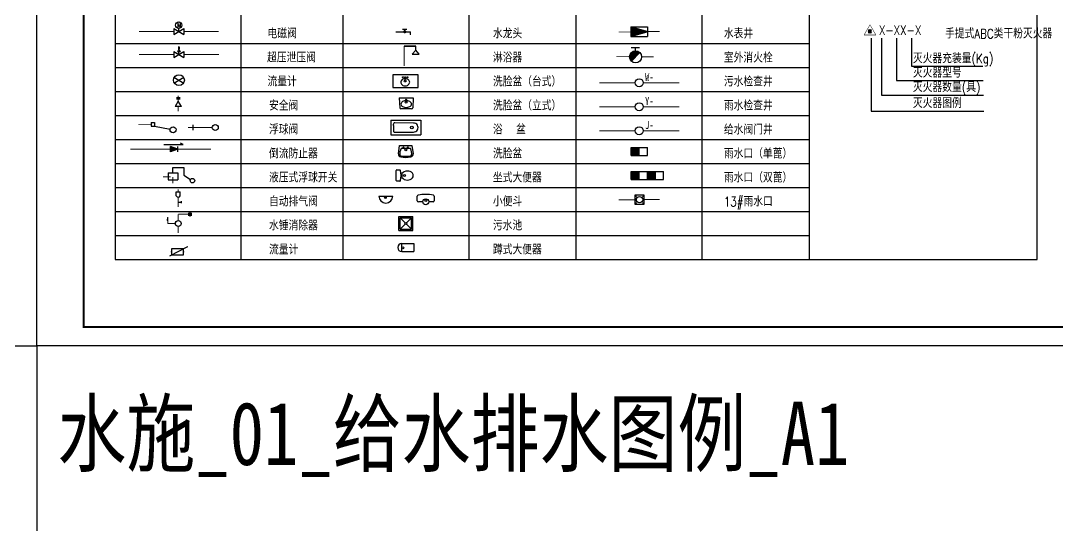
# Model space of a CAD drawing. Extents: x 27938 to 1507990, y 110129 to 923079.
# Drawn here: x 605597 to 660812, y 650900 to 677765 of the extents above; entities that cross this region are included whole.
import ezdxf

# ---------------------------------------------------------------- set-up
doc = ezdxf.new("R2010")
doc.units = 0
doc.header["$LTSCALE"] = 1000
doc.header["$MEASUREMENT"] = 0
for name, color, linetype in [('0s-水标注', 7, 'Continuous'), ('图框', 140, 'Continuous'), ('导图字', 7, 'Continuous')]:
    doc.layers.add(name, color=color, linetype=linetype)
doc.layers.add('yichutu', color=7, linetype='Continuous', true_color=0xffffff, plot=False)
doc.styles.add('HZ', font='txt', dxfattribs={"bigfont": 'hztxt'})
doc.styles.add('ST', font='', dxfattribs={"width": 0.8})
doc.styles.add('黑体', font='simhei.ttf')
doc.styles.get('ST').set_extended_font_data('SimSun')

# ---------------------------------------------------------------- blocks, each defined once
blk = doc.blocks.new('*X145')
at = {"color": 0, "linetype": 'Continuous'}
for p, q in [((-79979, -68610), (-79674, -68610)), ((-79979, -68620), (-79674, -68620)), ((-79979, -68630), (-79674, -68630)), ((-79979, -68640), (-79674, -68640)), ((-79979, -68650), (-79674, -68650)), ((-79979, -68660), (-79674, -68660)), ((-79979, -68670), (-79674, -68670)), ((-79979, -68680), (-79674, -68680)), ((-79979, -68690), (-79674, -68690)), ((-79979, -68700), (-79674, -68700)), ((-79979, -68710), (-79674, -68710)), ((-79979, -68720), (-79674, -68720)), ((-79979, -68730), (-79674, -68730)), ((-79979, -68740), (-79674, -68740)), ((-79979, -68750), (-79674, -68750)), ((-79979, -68760), (-79674, -68760)), ((-79979, -68770), (-79674, -68770)), ((-79979, -68780), (-79674, -68780)), ((-79979, -68790), (-79674, -68790)), ((-79979, -68800), (-79674, -68800)), ((-79979, -68810), (-79674, -68810)), ((-79979, -68820), (-79674, -68820)), ((-79979, -68830), (-79674, -68830)), ((-79979, -68840), (-79674, -68840)), ((-79979, -68850), (-79674, -68850)), ((-79979, -68860), (-79674, -68860)), ((-79979, -68870), (-79674, -68870)), ((-79979, -68880), (-79674, -68880)), ((-79979, -68890), (-79674, -68890)), ((-79979, -68900), (-79674, -68900))]:
    blk.add_line(p, q, dxfattribs=at)
blk = doc.blocks.new('*X147')
at = {"color": 0, "linetype": 'Continuous'}
for p, q in [((-59859, -59642), (-59854, -59642)), ((-59859, -59643), (-59851, -59643)), ((-59859, -59644), (-59847, -59644)), ((-59859, -59645), (-59844, -59645)), ((-59859, -59646), (-59840, -59646)), ((-59859, -59647), (-59837, -59647)), ((-59859, -59648), (-59833, -59648)), ((-59859, -59649), (-59830, -59649)), ((-59859, -59650), (-59826, -59650)), ((-59859, -59651), (-59823, -59651)), ((-59859, -59652), (-59819, -59652)), ((-59859, -59653), (-59816, -59653)), ((-59859, -59654), (-59812, -59654)), ((-59859, -59655), (-59809, -59655)), ((-59859, -59656), (-59805, -59656)), ((-59859, -59657), (-59802, -59657)), ((-59859, -59658), (-59798, -59658)), ((-59859, -59659), (-59795, -59659)), ((-59859, -59660), (-59791, -59660)), ((-59859, -59661), (-59788, -59661)), ((-59859, -59662), (-59784, -59662)), ((-59859, -59663), (-59781, -59663)), ((-59859, -59664), (-59777, -59664)), ((-59859, -59665), (-59774, -59665)), ((-59859, -59666), (-59770, -59666)), ((-59859, -59667), (-59767, -59667)), ((-59859, -59668), (-59763, -59668)), ((-59859, -59669), (-59760, -59669)), ((-59859, -59670), (-59756, -59670)), ((-59859, -59671), (-59753, -59671)), ((-59859, -59672), (-59749, -59672)), ((-59859, -59673), (-59746, -59673)), ((-59859, -59674), (-59742, -59674)), ((-59859, -59675), (-59739, -59675)), ((-59859, -59676), (-59735, -59676)), ((-59859, -59677), (-59732, -59677)), ((-59859, -59678), (-59728, -59678)), ((-59859, -59679), (-59725, -59679)), ((-59859, -59680), (-59721, -59680)), ((-59859, -59681), (-59718, -59681)), ((-59859, -59682), (-59714, -59682)), ((-59859, -59683), (-59711, -59683)), ((-59859, -59684), (-59707, -59684)), ((-59859, -59685), (-59704, -59685)), ((-59859, -59686), (-59700, -59686)), ((-59859, -59687), (-59697, -59687)), ((-59859, -59688), (-59693, -59688)), ((-59859, -59689), (-59690, -59689)), ((-59859, -59690), (-59686, -59690)), ((-59859, -59691), (-59683, -59691)), ((-59859, -59692), (-59679, -59692)), ((-59859, -59693), (-59676, -59693)), ((-59859, -59694), (-59672, -59694)), ((-59859, -59695), (-59669, -59695)), ((-59859, -59696), (-59665, -59696)), ((-59859, -59697), (-59662, -59697)), ((-59859, -59698), (-59658, -59698)), ((-59859, -59699), (-59655, -59699)), ((-59859, -59700), (-59651, -59700)), ((-59859, -59701), (-59648, -59701)), ((-59859, -59702), (-59644, -59702)), ((-59859, -59703), (-59641, -59703)), ((-59859, -59704), (-59637, -59704)), ((-59859, -59705), (-59634, -59705)), ((-59859, -59706), (-59630, -59706)), ((-59859, -59707), (-59627, -59707)), ((-59859, -59708), (-59623, -59708)), ((-59859, -59709), (-59620, -59709)), ((-59859, -59710), (-59616, -59710)), ((-59859, -59711), (-59613, -59711)), ((-59859, -59712), (-59609, -59712)), ((-59859, -59713), (-59606, -59713)), ((-59859, -59714), (-59602, -59714)), ((-59859, -59715), (-59599, -59715)), ((-59859, -59716), (-59595, -59716)), ((-59859, -59717), (-59592, -59717)), ((-59859, -59718), (-59588, -59718)), ((-59859, -59719), (-59585, -59719)), ((-59859, -59720), (-59581, -59720)), ((-59859, -59721), (-59578, -59721)), ((-59859, -59722), (-59574, -59722)), ((-59859, -59723), (-59571, -59723)), ((-59859, -59724), (-59567, -59724)), ((-59859, -59725), (-59564, -59725)), ((-59859, -59726), (-59560, -59726)), ((-59859, -59727), (-59557, -59727)), ((-59859, -59728), (-59553, -59728)), ((-59859, -59729), (-59550, -59729)), ((-59859, -59730), (-59546, -59730)), ((-59859, -59731), (-59543, -59731)), ((-59859, -59732), (-59539, -59732)), ((-59859, -59733), (-59536, -59733)), ((-59859, -59734), (-59532, -59734)), ((-59859, -59735), (-59529, -59735)), ((-59859, -59736), (-59525, -59736)), ((-59859, -59737), (-59522, -59737)), ((-59859, -59738), (-59518, -59738)), ((-59859, -59739), (-59515, -59739)), ((-59859, -59740), (-59511, -59740)), ((-59859, -59741), (-59508, -59741)), ((-59859, -59742), (-59504, -59742)), ((-59859, -59743), (-59501, -59743)), ((-59859, -59744), (-59497, -59744)), ((-59859, -59745), (-59494, -59745)), ((-59859, -59746), (-59490, -59746)), ((-59859, -59747), (-59487, -59747)), ((-59859, -59748), (-59483, -59748)), ((-59859, -59749), (-59480, -59749)), ((-59859, -59750), (-59476, -59750)), ((-59859, -59751), (-59473, -59751)), ((-59859, -59752), (-59469, -59752)), ((-59859, -59753), (-59466, -59753)), ((-59859, -59754), (-59462, -59754)), ((-59859, -59755), (-59459, -59755)), ((-59859, -59756), (-59455, -59756)), ((-59859, -59757), (-59452, -59757)), ((-59859, -59758), (-59448, -59758)), ((-59859, -59759), (-59445, -59759)), ((-59859, -59760), (-59441, -59760)), ((-59859, -59761), (-59438, -59761)), ((-59859, -59762), (-59434, -59762)), ((-59859, -59763), (-59431, -59763)), ((-59859, -59764), (-59427, -59764)), ((-59859, -59765), (-59424, -59765)), ((-59859, -59766), (-59420, -59766)), ((-59859, -59767), (-59417, -59767)), ((-59859, -59768), (-59413, -59768)), ((-59859, -59769), (-59410, -59769)), ((-59859, -59770), (-59406, -59770)), ((-59859, -59771), (-59403, -59771)), ((-59859, -59772), (-59399, -59772)), ((-59859, -59773), (-59396, -59773)), ((-59859, -59774), (-59392, -59774)), ((-59859, -59775), (-59389, -59775)), ((-59859, -59776), (-59385, -59776)), ((-59859, -59777), (-59382, -59777)), ((-59859, -59778), (-59378, -59778)), ((-59859, -59779), (-59375, -59779)), ((-59859, -59780), (-59371, -59780)), ((-59859, -59781), (-59368, -59781)), ((-59859, -59782), (-59364, -59782)), ((-59859, -59783), (-59361, -59783)), ((-59859, -59784), (-59357, -59784)), ((-59859, -59785), (-59354, -59785)), ((-59859, -59786), (-59350, -59786)), ((-59859, -59787), (-59347, -59787)), ((-59859, -59788), (-59343, -59788)), ((-59859, -59789), (-59340, -59789)), ((-59859, -59790), (-59336, -59790)), ((-59859, -59791), (-59333, -59791)), ((-59859, -59792), (-59329, -59792)), ((-59859, -59793), (-59326, -59793)), ((-59859, -59794), (-59322, -59794)), ((-59859, -59795), (-59319, -59795)), ((-59859, -59796), (-59315, -59796)), ((-59859, -59797), (-59312, -59797)), ((-59859, -59798), (-59308, -59798)), ((-59859, -59799), (-59305, -59799)), ((-59859, -59800), (-59301, -59800)), ((-59859, -59801), (-59298, -59801)), ((-59859, -59802), (-59294, -59802)), ((-59859, -59803), (-59291, -59803)), ((-59859, -59804), (-59287, -59804)), ((-59859, -59805), (-59284, -59805)), ((-59859, -59806), (-59280, -59806)), ((-59859, -59807), (-59277, -59807)), ((-59859, -59808), (-59273, -59808)), ((-59859, -59809), (-59270, -59809)), ((-59859, -59810), (-59266, -59810)), ((-59859, -59811), (-59263, -59811)), ((-59859, -59812), (-59259, -59812)), ((-59859, -59813), (-59256, -59813)), ((-59859, -59814), (-59252, -59814)), ((-59859, -59815), (-59249, -59815)), ((-59859, -59816), (-59245, -59816)), ((-59859, -59817), (-59242, -59817)), ((-59859, -59818), (-59238, -59818)), ((-59859, -59819), (-59235, -59819)), ((-59859, -59820), (-59231, -59820)), ((-59859, -59821), (-59228, -59821)), ((-59859, -59822), (-59224, -59822)), ((-59859, -59823), (-59221, -59823)), ((-59859, -59824), (-59217, -59824)), ((-59859, -59825), (-59214, -59825)), ((-59859, -59826), (-59210, -59826)), ((-59859, -59827), (-59207, -59827)), ((-59859, -59828), (-59203, -59828)), ((-59859, -59829), (-59200, -59829)), ((-59859, -59830), (-59196, -59830)), ((-59859, -59831), (-59193, -59831)), ((-59859, -59832), (-59189, -59832)), ((-59859, -59833), (-59186, -59833)), ((-59859, -59834), (-59182, -59834)), ((-59859, -59835), (-59179, -59835)), ((-59859, -59836), (-59175, -59836)), ((-59859, -59837), (-59172, -59837)), ((-59859, -59838), (-59168, -59838)), ((-59859, -59839), (-59165, -59839)), ((-59859, -59840), (-59161, -59840)), ((-59859, -59841), (-59158, -59841)), ((-59859, -59842), (-59154, -59842)), ((-59859, -59843), (-59151, -59843)), ((-59859, -59844), (-59147, -59844)), ((-59859, -59845), (-59144, -59845)), ((-59859, -59846), (-59140, -59846)), ((-59859, -59847), (-59137, -59847)), ((-59859, -59848), (-59133, -59848)), ((-59859, -59849), (-59130, -59849)), ((-59859, -59850), (-59126, -59850)), ((-59859, -59851), (-59123, -59851)), ((-59859, -59852), (-59119, -59852)), ((-59859, -59853), (-59116, -59853)), ((-59859, -59854), (-59112, -59854)), ((-59859, -59855), (-59109, -59855)), ((-59859, -59856), (-59105, -59856)), ((-59859, -59857), (-59102, -59857)), ((-59859, -59858), (-59098, -59858)), ((-59859, -59859), (-59095, -59859)), ((-59859, -59860), (-59091, -59860)), ((-59859, -59861), (-59088, -59861)), ((-59859, -59862), (-59084, -59862)), ((-59859, -59863), (-59081, -59863)), ((-59859, -59864), (-59077, -59864)), ((-59859, -59865), (-59074, -59865)), ((-59859, -59866), (-59070, -59866)), ((-59859, -59867), (-59067, -59867)), ((-59859, -59868), (-59063, -59868)), ((-59859, -59869), (-59060, -59869)), ((-59859, -59870), (-59056, -59870)), ((-59859, -59871), (-59053, -59871)), ((-59859, -59872), (-59049, -59872)), ((-59859, -59873), (-59046, -59873)), ((-59859, -59874), (-59042, -59874)), ((-59859, -59875), (-59039, -59875)), ((-59859, -59876), (-59035, -59876)), ((-59859, -59877), (-59032, -59877)), ((-59859, -59878), (-59028, -59878)), ((-59859, -59879), (-59025, -59879)), ((-59859, -59880), (-59021, -59880)), ((-59859, -59881), (-59018, -59881)), ((-59859, -59882), (-59014, -59882)), ((-59859, -59883), (-59011, -59883)), ((-59859, -59884), (-59007, -59884)), ((-59859, -59885), (-59004, -59885)), ((-59859, -59886), (-59000, -59886)), ((-59859, -59887), (-58997, -59887)), ((-59859, -59888), (-58993, -59888)), ((-59859, -59889), (-58990, -59889)), ((-59859, -59890), (-58986, -59890)), ((-59859, -59891), (-58983, -59891)), ((-59859, -59892), (-58979, -59892)), ((-59859, -59893), (-58976, -59893)), ((-59859, -59894), (-58972, -59894)), ((-59859, -59895), (-58969, -59895)), ((-59859, -59898), (-58970, -59898)), ((-59859, -59899), (-58974, -59899)), ((-59859, -59900), (-58977, -59900)), ((-59859, -59901), (-58981, -59901)), ((-59859, -59902), (-58984, -59902)), ((-59859, -59903), (-58988, -59903)), ((-59859, -59904), (-58991, -59904)), ((-59859, -59905), (-58995, -59905)), ((-59859, -59906), (-58998, -59906)), ((-59859, -59907), (-59002, -59907)), ((-59859, -59908), (-59005, -59908)), ((-59859, -59909), (-59009, -59909)), ((-59859, -59910), (-59012, -59910)), ((-59859, -59911), (-59016, -59911)), ((-59859, -59912), (-59019, -59912)), ((-59859, -59913), (-59023, -59913)), ((-59859, -59914), (-59026, -59914)), ((-59859, -59915), (-59030, -59915)), ((-59859, -59916), (-59033, -59916)), ((-59859, -59917), (-59037, -59917)), ((-59859, -59918), (-59040, -59918)), ((-59859, -59919), (-59044, -59919)), ((-59859, -59920), (-59047, -59920)), ((-59859, -59921), (-59051, -59921)), ((-59859, -59922), (-59054, -59922)), ((-59859, -59923), (-59058, -59923)), ((-59859, -59924), (-59061, -59924)), ((-59859, -59925), (-59065, -59925)), ((-59859, -59926), (-59068, -59926)), ((-59859, -59927), (-59072, -59927)), ((-59859, -59928), (-59075, -59928)), ((-59859, -59929), (-59079, -59929)), ((-59859, -59930), (-59082, -59930)), ((-59859, -59931), (-59086, -59931)), ((-59859, -59932), (-59089, -59932)), ((-59859, -59933), (-59093, -59933)), ((-59859, -59934), (-59096, -59934)), ((-59859, -59935), (-59100, -59935)), ((-59859, -59936), (-59103, -59936)), ((-59859, -59937), (-59107, -59937)), ((-59859, -59938), (-59110, -59938)), ((-59859, -59939), (-59114, -59939)), ((-59859, -59940), (-59117, -59940)), ((-59859, -59941), (-59121, -59941)), ((-59859, -59942), (-59124, -59942)), ((-59859, -59943), (-59128, -59943)), ((-59859, -59944), (-59131, -59944)), ((-59859, -59945), (-59135, -59945)), ((-59859, -59946), (-59138, -59946)), ((-59859, -59947), (-59142, -59947)), ((-59859, -59948), (-59145, -59948)), ((-59859, -59949), (-59149, -59949)), ((-59859, -59950), (-59152, -59950)), ((-59859, -59951), (-59156, -59951)), ((-59859, -59952), (-59159, -59952)), ((-59859, -59953), (-59163, -59953)), ((-59859, -59954), (-59166, -59954)), ((-59859, -59955), (-59170, -59955)), ((-59859, -59956), (-59173, -59956)), ((-59859, -59957), (-59177, -59957)), ((-59859, -59958), (-59180, -59958)), ((-59859, -59959), (-59184, -59959)), ((-59859, -59960), (-59187, -59960)), ((-59859, -59961), (-59191, -59961)), ((-59859, -59962), (-59194, -59962)), ((-59859, -59963), (-59198, -59963)), ((-59859, -59964), (-59201, -59964)), ((-59859, -59965), (-59205, -59965)), ((-59859, -59966), (-59208, -59966)), ((-59859, -59967), (-59212, -59967)), ((-59859, -59968), (-59215, -59968)), ((-59859, -59969), (-59219, -59969)), ((-59859, -59970), (-59222, -59970)), ((-59859, -59971), (-59226, -59971)), ((-59859, -59972), (-59229, -59972)), ((-59859, -59973), (-59233, -59973)), ((-59859, -59974), (-59236, -59974)), ((-59859, -59975), (-59240, -59975)), ((-59859, -59976), (-59243, -59976)), ((-59859, -59977), (-59247, -59977)), ((-59859, -59978), (-59250, -59978)), ((-59859, -59979), (-59254, -59979)), ((-59859, -59980), (-59257, -59980)), ((-59859, -59981), (-59261, -59981)), ((-59859, -59982), (-59264, -59982)), ((-59859, -59983), (-59268, -59983)), ((-59859, -59984), (-59271, -59984)), ((-59859, -59985), (-59275, -59985)), ((-59859, -59986), (-59278, -59986)), ((-59859, -59987), (-59282, -59987)), ((-59859, -59988), (-59285, -59988)), ((-59859, -59989), (-59289, -59989)), ((-59859, -59990), (-59292, -59990)), ((-59859, -59991), (-59296, -59991)), ((-59859, -59992), (-59299, -59992)), ((-59859, -59993), (-59303, -59993)), ((-59859, -59994), (-59306, -59994)), ((-59859, -59995), (-59310, -59995)), ((-59859, -59996), (-59313, -59996)), ((-59859, -59997), (-59317, -59997)), ((-59859, -59998), (-59320, -59998)), ((-59859, -59999), (-59324, -59999)), ((-59859, -60000), (-59327, -60000)), ((-59859, -60001), (-59331, -60001)), ((-59859, -60002), (-59334, -60002)), ((-59859, -60003), (-59338, -60003)), ((-59859, -60004), (-59341, -60004)), ((-59859, -60005), (-59345, -60005)), ((-59859, -60006), (-59348, -60006)), ((-59859, -60007), (-59352, -60007)), ((-59859, -60008), (-59355, -60008)), ((-59859, -60009), (-59359, -60009)), ((-59859, -60010), (-59362, -60010)), ((-59859, -60011), (-59366, -60011)), ((-59859, -60012), (-59369, -60012)), ((-59859, -60013), (-59373, -60013)), ((-59859, -60014), (-59376, -60014)), ((-59859, -60015), (-59380, -60015)), ((-59859, -60016), (-59383, -60016)), ((-59859, -60017), (-59387, -60017)), ((-59859, -60018), (-59390, -60018)), ((-59859, -60019), (-59394, -60019)), ((-59859, -60020), (-59397, -60020)), ((-59859, -60021), (-59401, -60021)), ((-59859, -60022), (-59404, -60022)), ((-59859, -60023), (-59408, -60023)), ((-59859, -60024), (-59411, -60024)), ((-59859, -60025), (-59415, -60025)), ((-59859, -60026), (-59418, -60026)), ((-59859, -60027), (-59422, -60027)), ((-59859, -60028), (-59425, -60028)), ((-59859, -60029), (-59429, -60029)), ((-59859, -60030), (-59432, -60030)), ((-59859, -60031), (-59436, -60031)), ((-59859, -60032), (-59439, -60032)), ((-59859, -60033), (-59443, -60033)), ((-59859, -60034), (-59446, -60034)), ((-59859, -60035), (-59450, -60035)), ((-59859, -60036), (-59453, -60036)), ((-59859, -60037), (-59457, -60037)), ((-59859, -60038), (-59460, -60038)), ((-59859, -60039), (-59464, -60039)), ((-59859, -60040), (-59467, -60040)), ((-59859, -60041), (-59471, -60041)), ((-59859, -60042), (-59474, -60042)), ((-59859, -60043), (-59478, -60043)), ((-59859, -60044), (-59481, -60044)), ((-59859, -60045), (-59485, -60045)), ((-59859, -60046), (-59488, -60046)), ((-59859, -60047), (-59492, -60047)), ((-59859, -60048), (-59495, -60048)), ((-59859, -60049), (-59499, -60049)), ((-59859, -60050), (-59502, -60050)), ((-59859, -60051), (-59506, -60051)), ((-59859, -60052), (-59509, -60052)), ((-59859, -60053), (-59513, -60053)), ((-59859, -60054), (-59516, -60054)), ((-59859, -60055), (-59520, -60055)), ((-59859, -60056), (-59523, -60056)), ((-59859, -60057), (-59527, -60057)), ((-59859, -60058), (-59530, -60058)), ((-59859, -60059), (-59534, -60059)), ((-59859, -60060), (-59537, -60060)), ((-59859, -60061), (-59541, -60061)), ((-59859, -60062), (-59544, -60062)), ((-59859, -60063), (-59548, -60063)), ((-59859, -60064), (-59551, -60064)), ((-59859, -60065), (-59555, -60065)), ((-59859, -60066), (-59558, -60066)), ((-59859, -60067), (-59562, -60067)), ((-59859, -60068), (-59565, -60068)), ((-59859, -60069), (-59569, -60069)), ((-59859, -60070), (-59572, -60070)), ((-59859, -60071), (-59576, -60071)), ((-59859, -60072), (-59579, -60072)), ((-59859, -60073), (-59583, -60073)), ((-59859, -60074), (-59586, -60074)), ((-59859, -60075), (-59590, -60075)), ((-59859, -60076), (-59593, -60076)), ((-59859, -60077), (-59597, -60077)), ((-59859, -60078), (-59600, -60078)), ((-59859, -60079), (-59604, -60079)), ((-59859, -60080), (-59607, -60080)), ((-59859, -60081), (-59611, -60081)), ((-59859, -60082), (-59614, -60082)), ((-59859, -60083), (-59618, -60083)), ((-59859, -60084), (-59621, -60084)), ((-59859, -60085), (-59625, -60085)), ((-59859, -60086), (-59628, -60086)), ((-59859, -60087), (-59632, -60087)), ((-59859, -60088), (-59635, -60088)), ((-59859, -60089), (-59639, -60089)), ((-59859, -60090), (-59642, -60090)), ((-59859, -60091), (-59646, -60091)), ((-59859, -60092), (-59649, -60092)), ((-59859, -60093), (-59653, -60093)), ((-59859, -60094), (-59656, -60094)), ((-59859, -60095), (-59660, -60095)), ((-59859, -60096), (-59663, -60096)), ((-59859, -60097), (-59667, -60097)), ((-59859, -60098), (-59670, -60098)), ((-59859, -60099), (-59674, -60099)), ((-59859, -60100), (-59677, -60100)), ((-59859, -60101), (-59681, -60101)), ((-59859, -60102), (-59684, -60102)), ((-59859, -60103), (-59688, -60103)), ((-59859, -60104), (-59691, -60104)), ((-59859, -60105), (-59695, -60105)), ((-59859, -60106), (-59698, -60106)), ((-59859, -60107), (-59702, -60107)), ((-59859, -60108), (-59705, -60108)), ((-59859, -60109), (-59709, -60109)), ((-59859, -60110), (-59712, -60110)), ((-59859, -60111), (-59716, -60111)), ((-59859, -60112), (-59719, -60112)), ((-59859, -60113), (-59723, -60113)), ((-59859, -60114), (-59726, -60114)), ((-59859, -60115), (-59730, -60115)), ((-59859, -60116), (-59733, -60116)), ((-59859, -60117), (-59737, -60117)), ((-59859, -60118), (-59740, -60118)), ((-59859, -60119), (-59744, -60119)), ((-59859, -60120), (-59747, -60120)), ((-59859, -60121), (-59751, -60121)), ((-59859, -60122), (-59754, -60122)), ((-59859, -60123), (-59758, -60123)), ((-59859, -60124), (-59761, -60124)), ((-59859, -60125), (-59765, -60125)), ((-59859, -60126), (-59768, -60126)), ((-59859, -60127), (-59772, -60127)), ((-59859, -60128), (-59775, -60128)), ((-59859, -60129), (-59779, -60129)), ((-59859, -60130), (-59782, -60130)), ((-59859, -60131), (-59786, -60131)), ((-59859, -60132), (-59789, -60132)), ((-59859, -60133), (-59793, -60133)), ((-59859, -60134), (-59796, -60134)), ((-59859, -60135), (-59800, -60135)), ((-59859, -60136), (-59803, -60136)), ((-59859, -60137), (-59807, -60137)), ((-59859, -60138), (-59810, -60138)), ((-59859, -60139), (-59814, -60139)), ((-59859, -60140), (-59817, -60140)), ((-59859, -60141), (-59821, -60141)), ((-59859, -60142), (-59824, -60142)), ((-59859, -60143), (-59828, -60143)), ((-59859, -60144), (-59831, -60144)), ((-59859, -60145), (-59835, -60145)), ((-59859, -60146), (-59838, -60146)), ((-59859, -60147), (-59842, -60147)), ((-59859, -60148), (-59845, -60148)), ((-59859, -60149), (-59849, -60149)), ((-59859, -60150), (-59852, -60150))]:
    blk.add_line(p, q, dxfattribs=at)
blk = doc.blocks.new('*X148')
at = {"color": 0, "linetype": 'Continuous'}
for p, q in [((-73009, -33067), (-72910, -33067)), ((-73009, -33068), (-72909, -33068)), ((-73009, -33069), (-72909, -33069)), ((-73009, -33070), (-72909, -33070)), ((-73009, -33071), (-72909, -33071)), ((-73009, -33072), (-72909, -33072)), ((-73009, -33073), (-72909, -33073)), ((-73009, -33074), (-72909, -33074)), ((-73009, -33075), (-72909, -33075)), ((-73009, -33076), (-72909, -33076)), ((-73009, -33077), (-72909, -33077)), ((-73009, -33078), (-72909, -33078)), ((-73009, -33079), (-72909, -33079)), ((-73009, -33080), (-72909, -33080)), ((-73009, -33081), (-72910, -33081)), ((-73008, -33062), (-72911, -33062)), ((-73008, -33063), (-72910, -33063)), ((-73008, -33064), (-72910, -33064)), ((-73008, -33065), (-72910, -33065)), ((-73008, -33066), (-72910, -33066)), ((-73008, -33082), (-72910, -33082)), ((-73008, -33083), (-72910, -33083)), ((-73008, -33084), (-72910, -33084)), ((-73008, -33085), (-72910, -33085)), ((-73008, -33086), (-72910, -33086)), ((-73007, -33059), (-72911, -33059)), ((-73007, -33060), (-72911, -33060)), ((-73007, -33061), (-72911, -33061)), ((-73007, -33087), (-72911, -33087)), ((-73007, -33088), (-72911, -33088)), ((-73007, -33089), (-72911, -33089)), ((-73006, -33056), (-72912, -33056)), ((-73006, -33057), (-72912, -33057)), ((-73006, -33058), (-72912, -33058)), ((-73006, -33090), (-72912, -33090)), ((-73006, -33091), (-72912, -33091)), ((-73006, -33092), (-72912, -33092)), ((-73005, -33054), (-72913, -33054)), ((-73005, -33055), (-72913, -33055)), ((-73005, -33093), (-72913, -33093)), ((-73005, -33094), (-72913, -33094)), ((-73004, -33052), (-72914, -33052)), ((-73004, -33053), (-72914, -33053)), ((-73004, -33095), (-72914, -33095)), ((-73004, -33096), (-72914, -33096)), ((-73004, -33097), (-72915, -33097)), ((-73003, -33050), (-72915, -33050)), ((-73003, -33051), (-72915, -33051)), ((-73003, -33098), (-72915, -33098)), ((-73002, -33048), (-72916, -33048)), ((-73002, -33049), (-72916, -33049)), ((-73002, -33099), (-72916, -33099)), ((-73002, -33100), (-72916, -33100)), ((-73001, -33047), (-72917, -33047)), ((-73001, -33101), (-72917, -33101)), ((-73001, -33102), (-72918, -33102)), ((-73000, -33045), (-72918, -33045)), ((-73000, -33046), (-72918, -33046)), ((-73000, -33103), (-72918, -33103)), ((-72999, -33044), (-72919, -33044)), ((-72999, -33104), (-72919, -33104)), ((-72998, -33043), (-72920, -33043)), ((-72998, -33105), (-72920, -33105)), ((-72998, -33106), (-72921, -33106)), ((-72997, -33041), (-72922, -33041)), ((-72997, -33042), (-72921, -33042)), ((-72997, -33107), (-72921, -33107)), ((-72996, -33040), (-72922, -33040)), ((-72996, -33108), (-72922, -33108)), ((-72995, -33039), (-72923, -33039)), ((-72995, -33109), (-72923, -33109)), ((-72994, -33038), (-72924, -33038)), ((-72994, -33110), (-72924, -33110)), ((-72993, -33037), (-72926, -33037)), ((-72993, -33111), (-72925, -33111)), ((-72992, -33112), (-72926, -33112)), ((-72991, -33036), (-72927, -33036)), ((-72990, -33035), (-72928, -33035)), ((-72990, -33113), (-72928, -33113)), ((-72989, -33034), (-72929, -33034)), ((-72989, -33114), (-72929, -33114)), ((-72988, -33033), (-72931, -33033)), ((-72988, -33115), (-72930, -33115)), ((-72986, -33032), (-72932, -33032)), ((-72986, -33116), (-72932, -33116)), ((-72985, -33117), (-72933, -33117)), ((-72984, -33031), (-72934, -33031)), ((-72983, -33030), (-72936, -33030)), ((-72983, -33118), (-72935, -33118)), ((-72981, -33029), (-72937, -33029)), ((-72981, -33119), (-72937, -33119)), ((-72979, -33120), (-72939, -33120)), ((-72978, -33028), (-72940, -33028)), ((-72976, -33027), (-72942, -33027)), ((-72976, -33121), (-72942, -33121)), ((-72973, -33026), (-72945, -33026)), ((-72973, -33122), (-72945, -33122)), ((-72970, -33123), (-72949, -33123)), ((-72968, -33025), (-72950, -33025)), ((-72962, -33124), (-72956, -33124))]:
    blk.add_line(p, q, dxfattribs=at)
blk = doc.blocks.new('$VALVE$00000609')
for p, q in [((-344, -179), (459, 239)), ((263, 138), (-264, 138)), ((-264, 138), (-264, -137)), ((263, -137), (263, 138)), ((-264, -137), (263, -137))]:
    blk.add_line(p, q)
blk.add_lwpolyline([(459, 239, 0, 20, 0), (305, 171, 50, 50, 0)], format="xyseb")
for p in [(-264, 0), (263, 0)]:
    blk.add_point(p)
blk = doc.blocks.new('TK')
at = {"layer": '图框'}
blk.add_lwpolyline([(465375, 548714), (549475, 548714), (549475, 489314), (465375, 489314)], close=True, dxfattribs=at)
blk.add_lwpolyline([(465375, 548714), (549475, 548714), (549475, 489314), (465375, 489314)], close=True, dxfattribs=at)
at = {"layer": '图框', "const_width": 100}
blk.add_lwpolyline([(548475, 490314), (548475, 547714), (467875, 547714), (467875, 490314)], close=True, dxfattribs=at)
blk = doc.blocks.new('yct-841-594-84100-59399.9999999999-100-1000.0')
at = {"layer": 'yichutu', "color": 7, "true_color": 0xffffff}
blk.add_lwpolyline([(0, 0), (0, 59400), (84100, 59400), (84100, 0)], close=True, dxfattribs=at)

msp = doc.modelspace()

# ---------------------------------------------------------------- hatches: boundary and pattern name
at = {"layer": '0s-水标注'}
h = msp.add_hatch(dxfattribs=at)
h.set_pattern_fill('普通砖', color=256, scale=42, style=0)
h.set_pattern_definition([(45, (610179.855, 644979.02), (-37.123106, 37.123106), [])])
h.paths.add_polyline_path([(650740.6, 677294), (650740.6, 677102.9), (650921.3, 677102.9), (650921.3, 677294)])
at = {"layer": '0s-水标注', "ltscale": 1.5}
for points in [[(638032.5, 675842.5, 0.1989124), (638126, 675616.5), (638577.9, 676068.4, 0.6681786)], [(613575.3, 670789.1), (613575.3, 671073.1), (613965.5, 670931.1)]]:
    msp.add_hatch(color=256, dxfattribs=at).paths.add_polyline_path(points)

# ---------------------------------------------------------------- linework, layer by layer
for p, q in [((610628.4, 712997.6), (610628.4, 665048.8)), ((617337.9, 665048.8), (617337.9, 713006.8)), ((622769.4, 665048.8), (622769.4, 713006.8)), ((629478.9, 665048.8), (629478.9, 713006.8)), ((635188.4, 665048.8), (635188.4, 713006.8)), ((641897.9, 665048.8), (641897.9, 713006.8)), ((647607.4, 670160.8), (647607.4, 713006.8)), ((647607.4, 665048.8), (647607.4, 713006.8)), ((659748.4, 665048.8), (659748.4, 713006.8)), ((613745.8, 677349.5), (613745.8, 677030)), ((613745.8, 677030), (614278.3, 677349.5)), ((613745.8, 677349.5), (614278.3, 677030)), ((614012, 677189.8), (614012, 677360.2)), ((614278.3, 677349.5), (614278.3, 677030)), ((625574.1, 677173.9), (626355, 677173.9)), ((625935.4, 677320.9), (626166.1, 677320.9)), ((626050.8, 677173.9), (626050.8, 677320.9)), ((626355, 677027), (626355, 677173.9)), ((638095.9, 677445.4), (638990.5, 677445.4)), ((638095.9, 677445.4), (638990.5, 677189.8)), ((638095.9, 677445.4), (638095.9, 676934.2)), ((638990.5, 677189.8), (638095.9, 676934.2)), ((638990.5, 677445.4), (638990.5, 676934.2)), ((610628.4, 676550.8), (647607.4, 676550.8)), ((614026.1, 676245.1), (614026.1, 676393)), ((626642.7, 676413.5), (626019.5, 676413.5)), ((626019.5, 676413.5), (626642.7, 676413.5)), ((626642.7, 676200.5), (626642.7, 676413.5)), ((626642.7, 676266.5), (626642.7, 676413.5)), ((638095.9, 676934.2), (638990.5, 676934.2)), ((650895.9, 676829.4), (650895.9, 672954.5)), ((651454.6, 676829.4), (651454.6, 673803.9)), ((652256.2, 676829.4), (652256.2, 674591)), ((653047.4, 676829.4), (653047.4, 675350.8)), ((613759.9, 675809.6), (614292.4, 676129.1)), ((613759.9, 676129.1), (614292.4, 675809.6)), ((613759.9, 676129.1), (613759.9, 675809.6)), ((614026.1, 676245.1), (613939.9, 676101.3)), ((614112.4, 676101.3), (613939.9, 676101.3)), ((614073.5, 676337), (613981.5, 676337)), ((614073.5, 676293.3), (613981.5, 676293.3)), ((614112.4, 676101.3), (614026.1, 676245.1)), ((614026.1, 675969.4), (614026.1, 676101.3)), ((614292.4, 676129.1), (614292.4, 675809.6)), ((626642.7, 676200.5), (626456.3, 675981.5)), ((626456.3, 675981.5), (626829.1, 675981.5)), ((626829.1, 675981.5), (626642.7, 676200.5)), ((638110.9, 676339.9), (638562.8, 676339.9)), ((638577.9, 676068.4), (638126, 675616.5)), ((638336.9, 676061.8), (638336.9, 676339.9)), ((653047.4, 675350.8), (656852.1, 675350.8)), ((610628.4, 675272.8), (647607.4, 675272.8)), ((613759.9, 674762.6), (614292.4, 674443.1)), ((613759.9, 674443.1), (614292.4, 674762.6)), ((626759.5, 674876.8), (625421.6, 674876.8)), ((625421.6, 674876.8), (625421.6, 674216.2)), ((625937.8, 674773.3), (625971.7, 674739.4)), ((625937.8, 674739.4), (625971.7, 674773.3)), ((626058.5, 674780.3), (626094.5, 674780.3)), ((626181.4, 674773.3), (626215.3, 674739.4)), ((626215.3, 674773.3), (626181.4, 674739.4)), ((626759.5, 674216.2), (626759.5, 674876.8)), ((625421.6, 674216.2), (626759.5, 674216.2)), ((626051.5, 674678.3), (626062.8, 674678.3)), ((626101.6, 674678.3), (626090.3, 674678.3)), ((626237.1, 674633.1), (626196.5, 674655.2)), ((652256.2, 674591), (656866.3, 674591)), ((610628.4, 673994.8), (647607.4, 673994.8)), ((614084.4, 673668.6), (613900.4, 673668.6)), ((625761.3, 673659.3), (625782.9, 673128.9)), ((625761.3, 673659.3), (626499.3, 673659.3)), ((626499.3, 673659.3), (626477.6, 673128.9)), ((651454.6, 673803.9), (656880.5, 673803.9)), ((613989.7, 673484.8), (613817.2, 673197.2)), ((614162.2, 673197.2), (613817.2, 673197.2)), ((614084.4, 673581.3), (613900.4, 673581.3)), ((614162.2, 673197.2), (613989.7, 673484.8)), ((626113.3, 673577.9), (626147.3, 673544)), ((626147.3, 673577.9), (626113.3, 673544)), ((610628.4, 672716.8), (647607.4, 672716.8)), ((626417.7, 673071.3), (625842.9, 673071.3)), ((650895.9, 672954.5), (656908.9, 672954.5)), ((612541.1, 672342.5), (612729.5, 672342.5)), ((612541.1, 672342.5), (612541.1, 672156.1)), ((612541.1, 672156.1), (612729.5, 672156.1)), ((612729.5, 672342.5), (612729.5, 672156.1)), ((612729.5, 672156.1), (613552.4, 671988.2)), ((614781.3, 671935.8), (614781.3, 672219.8)), ((625303.3, 672473.8), (626909.6, 672473.8)), ((625303.3, 672473.8), (625303.3, 671681.8)), ((625445.3, 672188.9), (625445.3, 672253.2)), ((625445.3, 672188.9), (625445.3, 671966.7)), ((626515.1, 672316.4), (625525, 672331.8)), ((626909.6, 672473.8), (626909.6, 671681.8)), ((610628.4, 671438.8), (647607.4, 671438.8)), ((625303.3, 671681.8), (626909.6, 671681.8)), ((625445.3, 671966.7), (625445.3, 671902.4)), ((625525, 671823.8), (626515.1, 671839.2)), ((613219.8, 671168.4), (614251.6, 671168.4)), ((613575.3, 670789.1), (613575.3, 671073.1)), ((613965.5, 670931.1), (613575.3, 671073.1)), ((613965.5, 670931.1), (613575.3, 670789.1)), ((613965.5, 670789.1), (613965.5, 671073.1)), ((614251.6, 671168.4), (614104.2, 671237.8)), ((625714.5, 670683.8), (625776.7, 671114.2)), ((625776.7, 671114.2), (626436.2, 671114.2)), ((626009.9, 670953.2), (625861.5, 670953.2)), ((626010.9, 671002.6), (625971.9, 671041.7)), ((625971.9, 671002.6), (626010.9, 671041.7)), ((626203, 670953.2), (626009.9, 670953.2)), ((626201.9, 671002.6), (626241, 671041.7)), ((626201.9, 671041.7), (626241, 671002.6)), ((626351.4, 670953.2), (626203, 670953.2)), ((626436.2, 671114.2), (626498.4, 670683.8)), ((638110.1, 671012.8), (638976.3, 671012.8)), ((638110.1, 670586.8), (638110.1, 671012.8)), ((638543.2, 670586.8), (638543.2, 671012.8)), ((638976.3, 670586.8), (638976.3, 671012.8)), ((638110.1, 670586.8), (638976.3, 670586.8)), ((610628.4, 670160.8), (647607.4, 670160.8)), ((613704.5, 669943), (614292.1, 669943)), ((613704.5, 669673.3), (613704.5, 669943)), ((614292.1, 669943), (614292.1, 669536.4)), ((625598.1, 669259.8), (625598.1, 669783.8)), ((625636.4, 669822.1), (625791, 669822.1)), ((613443.6, 669673.3), (613965.4, 669673.3)), ((613443.6, 669673.3), (613443.6, 669300.6)), ((613443.6, 669300.6), (613965.4, 669300.6)), ((613965.4, 669673.3), (613965.4, 669300.6)), ((614292.1, 669536.4), (614641.5, 669315.8)), ((625791, 669221.5), (625636.4, 669221.5)), ((625860.1, 669541), (625904.8, 669541)), ((625904.8, 669502.6), (625860.1, 669502.6)), ((625904.8, 669630.4), (625904.8, 669413.2)), ((638110.1, 669306.2), (638110.1, 669732.2)), ((638110.1, 669732.2), (638976.3, 669732.2)), ((638110.1, 669306.2), (638976.3, 669306.2)), ((638543.2, 669306.2), (638543.2, 669732.2)), ((638976.3, 669306.2), (638976.3, 669732.2)), ((638976.3, 669732.2), (639842.5, 669732.2)), ((638976.3, 669306.2), (638976.3, 669732.2)), ((638976.3, 669306.2), (639842.5, 669306.2)), ((639409.4, 669306.2), (639409.4, 669732.2)), ((639842.5, 669306.2), (639842.5, 669732.2)), ((610628.4, 668882.8), (647607.4, 668882.8)), ((613885.6, 668648.4), (614093.8, 668648.4)), ((613885.6, 668440.6), (613885.6, 668648.4)), ((614093.8, 668440.6), (614093.8, 668648.4)), ((614149.5, 668158.7), (614149.5, 668052.2)), ((624670.8, 668429.1), (625412.1, 668429.1)), ((626720.9, 668183.9), (626720.9, 668415.9)), ((627013.2, 668126.4), (626778.4, 668126.4)), ((627564.4, 668126.4), (627329.7, 668126.4)), ((627621.9, 668415.9), (627621.9, 668183.9)), ((638318.1, 668480.1), (638318.1, 668000.1)), ((638798.1, 668480.1), (638318.1, 668480.1)), ((638798.1, 668000.1), (638798.1, 668480.1)), ((610628.4, 667604.8), (647607.4, 667604.8)), ((613989.7, 668105.4), (614149.5, 668105.4)), ((614604.7, 667583.8), (614604.7, 667344.2)), ((638318.1, 668000.1), (638798.1, 668000.1)), ((614529.5, 667543.9), (614529.5, 667384.1)), ((614675.5, 667543.9), (614675.5, 667384.1)), ((625733.7, 666593), (625733.7, 667338.5)), ((625733.7, 667338.5), (626479.2, 667338.5)), ((625808.2, 667264), (626071.5, 667000.8)), ((625808.2, 666667.6), (625808.2, 667264)), ((625808.2, 667264), (626404.6, 667264)), ((626404.6, 667264), (626141.3, 667000.7)), ((626404.6, 666667.6), (626404.6, 667264)), ((626479.2, 666593), (626479.2, 667338.5)), ((625733.7, 666593), (626479.2, 666593)), ((626070.6, 666930), (625808.2, 666667.6)), ((625808.2, 666667.6), (626404.6, 666667.6)), ((626142.2, 666930), (626404.6, 666667.6)), ((610628.4, 666326.8), (647607.4, 666326.8)), ((625892.3, 665474.8), (625892.3, 665900.8)), ((625892.3, 665900.8), (626533.6, 665900.8)), ((626533.6, 665900.8), (626533.6, 665474.8)), ((625892.3, 665474.8), (626533.6, 665474.8)), ((610628.4, 665048.8), (659748.4, 665048.8))]:
    msp.add_line(p, q, dxfattribs=at)
at = {"layer": '0s-水标注'}
for points, const_width in [([(650836.1, 677552.5), (650516.6, 676999.1)], 24), ([(651155.6, 676999.1), (650836.1, 677552.5)], 24), ([(650516.6, 676999.1), (651155.6, 676999.1)], 36), ([(650740.6, 677294), (650921.3, 677294)], 24), ([(650740.6, 677102.9), (650740.6, 677294)], 24), ([(650921.3, 677102.9), (650740.6, 677102.9)], 24), ([(650921.3, 677294), (650921.3, 677102.9)], 24)]:
    msp.add_lwpolyline(points, dxfattribs=dict(at, const_width=const_width))
at = {"layer": '0s-水标注', "ltscale": 1.5, "const_width": 50}
for points in [[(611888.6, 677189.8), (613745.8, 677189.8)], [(614278.3, 677189.8), (616148.6, 677189.8)], [(625577.1, 677173.9), (626355, 677173.9)], [(626355, 677004.4), (626355, 677173.9)], [(637449.4, 677164.8), (638152, 677164.8)], [(638990.5, 677189.8), (639633.3, 677189.8)], [(626019.5, 676413.5), (626019.5, 675359.4)], [(626019.5, 676413.5), (626642.7, 676413.5)], [(626642.7, 676200.5), (626642.7, 676413.5)], [(611893.7, 675969.4), (613759.9, 675969.4)], [(614292.4, 675969.4), (616153.7, 675969.4)], [(637329.8, 675869.6), (638032.3, 675869.6)], [(638671.5, 675842.5), (639314.3, 675842.5)], [(636419.7, 674463.4), (638330.2, 674463.4)], [(638756.2, 674463.4), (640679.7, 674463.4)], [(613989.7, 673484.8), (613989.7, 673780.5)], [(613989.7, 672933.4), (613989.7, 673197.2)], [(636419.7, 673185.4), (638330.2, 673185.4)], [(638756.2, 673185.4), (640679.7, 673185.4)], [(611859.7, 672249.3), (612541.1, 672249.3)], [(615800.2, 672077.8), (614505.5, 672077.8)], [(636419.7, 671907.4), (638330.2, 671907.4)], [(638756.2, 671907.4), (640679.7, 671907.4)], [(611437.7, 670931.1), (613575.3, 670931.1)], [(613965.5, 670931.1), (615736.9, 670931.1)], [(613580.9, 669452.9), (613180.8, 669452.9)], [(613704.5, 669442.6), (613704.5, 669100.5)], [(613989.7, 668784.8), (613989.7, 668648.4)], [(613989.7, 668371.7), (613989.7, 667839.2)], [(637449.4, 668225.5), (638318.1, 668225.5)], [(638798.1, 668250.5), (639633.3, 668250.5)], [(613425.9, 667307.8), (613387.7, 667108.9)], [(613425.9, 667307.8), (613425.9, 666965.8)], [(613989.7, 667464), (613989.7, 667122)], [(613989.7, 667464), (614675.5, 667464)], [(613425.9, 666965.8), (613833.5, 666965.8)], [(613989.7, 666809.6), (613989.7, 666467.6)]]:
    msp.add_lwpolyline(points, dxfattribs=at)
at = {"layer": '0s-水标注', "ltscale": 1.5}
for points in [[(626094.5, 674780.3), (626088.5, 674636.3), (626064.5, 674636.3), (626058.5, 674780.3)], [(625916, 674633.1), (625857.3, 674572.5), (625841.8, 674536.8), (625836.5, 674499.3)], [(625836.5, 674499.3), (625841.8, 674456.9), (625857.3, 674416.4), (625882.4, 674379.4), (625916, 674347.7), (625956.5, 674322.7), (626002.4, 674305.3), (626051.5, 674296.4), (626101.6, 674296.4), (626150.7, 674305.3), (626196.5, 674322.7), (626237.1, 674347.7), (626270.7, 674379.4), (626295.8, 674416.4), (626311.3, 674456.9), (626316.5, 674499.3)], [(626051.5, 674678.3), (626002.4, 674670.5), (625956.5, 674655.2), (625916, 674633.1)], [(626196.5, 674655.2), (626150.7, 674670.5), (626101.6, 674678.3)], [(626316.5, 674499.3), (626311.3, 674536.8), (626295.8, 674572.5), (626270.7, 674605.1), (626237.1, 674633.1)], [(626412.3, 673325.4), (626406.1, 673362.2), (626387.9, 673397.4), (626358.4, 673429.4), (626319, 673456.9), (626271.3, 673478.7), (626217.4, 673493.7), (626159.8, 673501.4), (626100.8, 673501.4), (626043.1, 673493.7), (625989.3, 673478.7), (625941.6, 673456.9), (625902.1, 673429.4), (625872.7, 673397.4), (625854.4, 673362.2), (625848.3, 673325.4), (625854.4, 673288.6), (625872.7, 673253.4), (625902.1, 673221.3), (625941.6, 673193.8), (625989.3, 673172.1), (626043.1, 673157), (626100.8, 673149.3), (626159.8, 673149.3), (626217.4, 673157), (626271.3, 673172.1), (626319, 673193.8), (626358.4, 673221.3), (626387.9, 673253.4), (626406.1, 673288.6), (626412.3, 673325.4)]]:
    msp.add_lwpolyline(points, dxfattribs=at)
for centre, radius in [((614012, 677530.6), 170.4), ((626050.8, 677173.9), 50), ((638352, 675842.5), 319.5), ((614026.1, 674602.8), 287.6), ((625954.7, 674756.3), 24), ((626198.3, 674756.3), 24), ((626075.3, 674554.8), 50), ((638543.2, 674463.4), 213), ((626122.8, 673428.2), 50), ((626130.3, 673560.9), 24), ((638543.2, 673185.4), 213), ((613708.9, 671956.2), 159.8), ((615960, 672077.8), 159.8), ((626435.9, 672076.7), 70.5), ((638543.2, 671907.4), 213), ((625991.4, 671022.2), 27.6), ((626110.9, 670890.3), 50), ((626221.4, 671022.2), 27.6), ((614742.8, 669251.8), 119.8), ((626037.4, 669519.5), 50), ((625020.8, 668344.5), 50), ((627171.4, 668126.4), 158.3), ((627176.5, 668197.6), 50), ((638381.3, 668409.9), 11.7), ((638560.1, 668236.5), 170.4), ((638739, 668409.9), 11.7), ((638381.3, 668060.3), 11.7), ((638739, 668060.3), 11.7), ((613989.7, 666965.8), 156.2), ((626106.4, 666965), 50), ((625950.3, 665670.1), 50)]:
    msp.add_circle(centre, radius, dxfattribs=at)
for centre, radius, start, end in [((626050.8, 677173.9), 23, 0, 180), ((626050.8, 677173.9), 23, 180, 0), ((625842.9, 673131.3), 60, 182.3373, 270), ((626417.7, 673131.3), 60, 270, 357.66269), ((625523.8, 672253.2), 78.5, 89.11176, 180.00001), ((626528.6, 672077.8), 239, 266.76386, 93.23611), ((625523.8, 671902.4), 78.5, 179.99999, 270.88824), ((626345.5, 670677.7), 556.9, 150.35666, 186.38465), ((625867.3, 670677.7), 557, 353.61611, 29.64229), ((625866.3, 670661.9), 153.4, 171.77235, 259.00555), ((625861.2, 670646), 75.5, 203.63321, 260.44973), ((626106.4, 671898.1), 1412.7, 259.00558, 280.99442), ((626106.4, 671898.1), 1351.3, 259.00558, 280.99442), ((626349.1, 670649.3), 79.2, 280.96161, 334.95535), ((626346.6, 670661.9), 153.4, 280.99442, 8.22765), ((625636.4, 669783.8), 38.3, 90, 180.00001), ((625791, 669783.8), 38.3, 13.3667, 90), ((624688.5, 669521.8), 1171.6, 346.6333, 13.3667), ((625636.4, 669259.8), 38.3, 180.00001, 270), ((625791, 669259.8), 38.3, 270, 346.6333), ((626191.8, 669384.8), 377.7, 43.16322, 139.43984), ((626191.8, 669658.8), 377.7, 220.56015, 316.83679), ((626286.4, 669521.8), 217.8, 326.12478, 33.87524), ((613989.7, 668484.8), 113.1, 202.9735, 337.0265), ((625041.4, 668429.1), 370.6, 180, 0), ((626778.4, 668415.9), 57.5, 103.3667, 180), ((626778.4, 668183.9), 57.5, 180, 270), ((627171.4, 666762), 1757.4, 76.6333, 103.3667), ((627564.4, 668183.9), 57.5, 270, 0), ((627564.4, 668415.9), 57.5, 0, 76.6333), ((625892.3, 665687.8), 213, 90, 270)]:
    msp.add_arc(centre, radius, start, end, dxfattribs=at)
at = {"layer": '图框', "color": 2}
msp.add_lwpolyline([(606450.6, 642457), (575450.6, 642457), (575450.6, 660457), (606450.6, 660457)], close=True, dxfattribs=at)

# ---------------------------------------------------------------- block references
msp.add_blockref('TK', (141075.6, 171143.3))
at = {"layer": '0s-水标注', "ltscale": 1.5, "xscale": -1}
msp.add_blockref('*X148', (553091.7, 710248), dxfattribs=at)
at = {"layer": '0s-水标注', "ltscale": 1.5}
msp.add_blockref('*X147', (697954.6, 737086.1), dxfattribs=at)
at = {"layer": '0s-水标注', "ltscale": 1.5, "xscale": 1.419999999925494, "yscale": 1.419999999925494, "zscale": 1.419999999925494}
for p in [(751679.7, 768428.6), (751679.7, 767148), (752545.9, 767148)]:
    msp.add_blockref('*X145', p, dxfattribs=at)
at = {"layer": '0s-水标注', "xscale": 1.2, "yscale": 1.2, "zscale": 1.2}
msp.add_blockref('$VALVE$00000609', (613950.6, 665458), dxfattribs=at)
at = {"layer": 'yichutu'}
msp.add_blockref('yct-841-594-84100-59399.9999999999-100-1000.0', (606450.6, 660457), dxfattribs=at)

# ---------------------------------------------------------------- texts
at = {"layer": '0s-水标注', "style": 'HZ', "width": 0.8}
for s, height, p in [('M', 250, (613922.4, 677417.3)), ('X-XX-X', 500, (651309.8, 677010.5)), ('电磁阀', 500, (618742.4, 676827.3)), ('水龙头', 500, (630750.8, 676825)), ('水表井', 500, (643054, 676822.8)), ('手提式ABC类干粉灭火器', 500, (654836.4, 676825)), ('超压泄压阀', 500, (618718.4, 675549.3)), ('淋浴器', 500, (630750.8, 675544.8)), ('室外消火栓', 500, (643054, 675542.6)), ('灭火器充装量(Kg)', 500, (653124.5, 675505.8)), ('灭火器型号', 500, (653124.5, 674739.8)), ('流量计', 500, (618742.4, 674271.3)), ('洗脸盆（台式）', 500, (630750.8, 674269)), ('污水检查井', 500, (643054, 674266.8)), ('灭火器数量(具)', 500, (653124.5, 673973.8)), ('灭火器图例', 500, (653124.5, 673122.7)), ('安全阀', 500, (618823.5, 672988.8)), ('洗脸盆（立式）', 500, (630750.8, 672991)), ('雨水检查井', 500, (643054, 672988.8)), ('浮球阀', 500, (618823.5, 671715.3)), ('浴  盆', 500, (630750.8, 671713)), ('给水阀门井', 500, (643054, 671710.8)), ('倒流防止器', 500, (618823.5, 670432.8)), ('洗脸盆', 500, (630750.8, 670435)), ('雨水口（单蓖）', 500, (643054, 670432.8)), ('液压式浮球开关', 500, (618823.5, 669157)), ('坐式大便器', 500, (630750.8, 669157)), ('雨水口（双蓖）', 500, (643054, 669157)), ('自动排气阀', 500, (618823.5, 667879)), ('小便斗', 500, (630750.8, 667883.5)), ('13#雨水口', 500, (643054, 667881.3)), ('水锤消除器', 500, (618823.5, 666601)), ('污水池', 500, (630750.8, 666605.5)), ('流量计', 500, (618823.5, 665323)), ('蹲式大便器', 500, (630750.8, 665323))]:
    msp.add_text(s, height=height, rotation=0, dxfattribs=at).set_placement(p)
at = {"layer": '0s-水标注', "ltscale": 1.5, "style": 'ST', "width": 0.7}
for s, p in [('W-', (638856.5, 674558.1)), ('Y-', (638856.5, 673280.1)), ('J-', (638856.5, 672002.1))]:
    msp.add_text(s, height=426, dxfattribs=at).set_placement(p)
at = {"layer": '导图字', "color": 1, "style": '黑体', "width": 0.8}
msp.add_text('水施_01_给水排水图例_A1', height=3364.726, dxfattribs=at).set_placement((607551.6, 654108.6))

doc.saveas('drawing.dxf')
